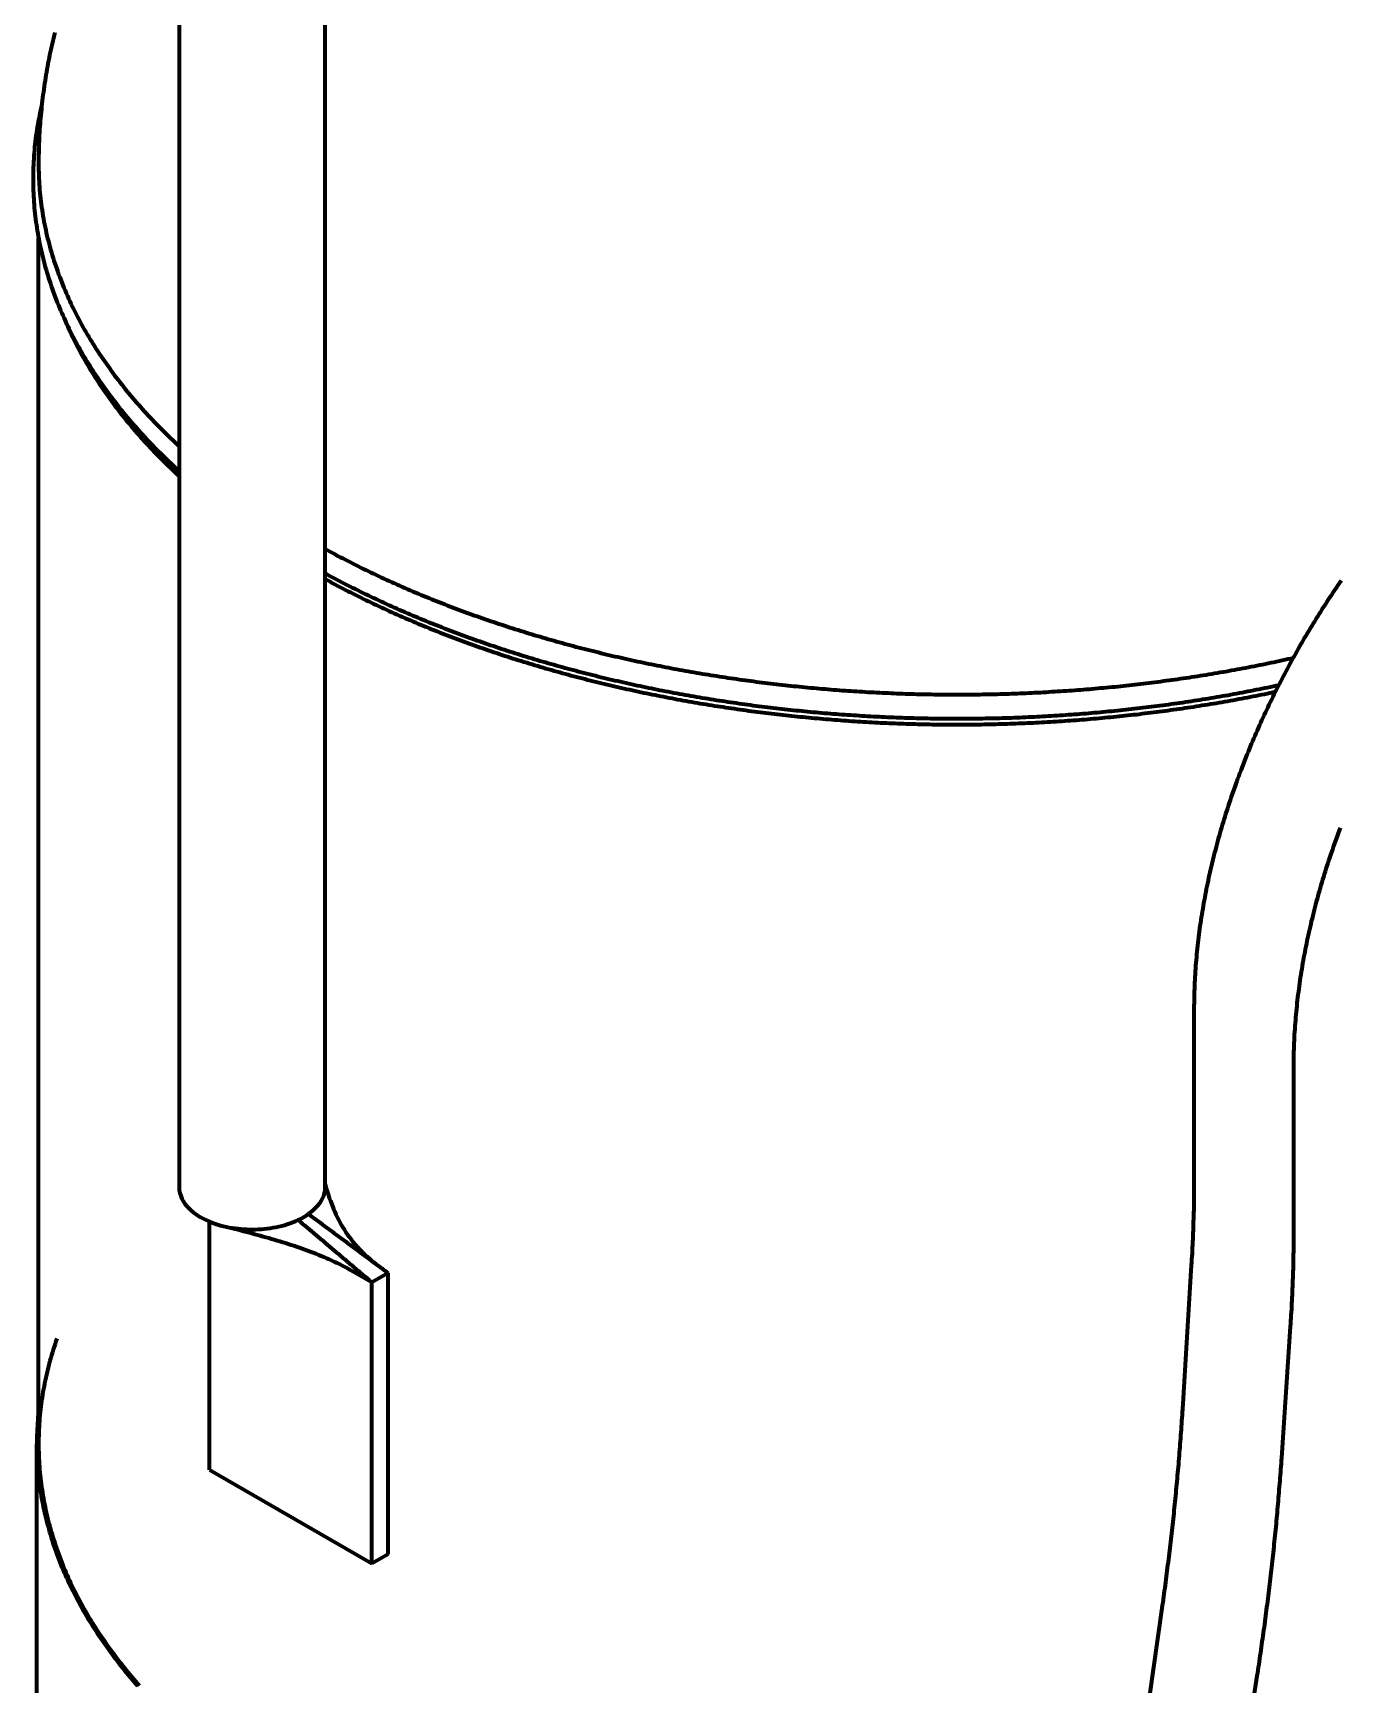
# Model space of a CAD drawing. Header units: millimetres. Extents: x 0 to 2382, y 0 to 420.
# Drawn here: x 310.85 to 333.61, y 98.94 to 127.71 of the extents above; entities that cross this region are included whole.
import ezdxf

# ---------------------------------------------------------------- set-up
doc = ezdxf.new("R2010")
doc.units = ezdxf.units.MM
doc.layers.add('01-VISIBLE', color=7, linetype='CONTINUOUS', lineweight=70)

msp = doc.modelspace()

# ---------------------------------------------------------------- linework, layer by layer
at = {"layer": '01-VISIBLE'}
for p, q in [((313.391, 133.296), (313.391, 107.607)), ((315.931, 133.296), (315.931, 107.607)), ((310.944, 103.137), (310.944, 124.136)), ((331.072, 107.719), (331.072, 110.718)), ((332.805, 106.79), (332.805, 109.718)), ((313.919, 102.688), (313.919, 107.012)), ((330.87, 103.742), (331.026, 106.252)), ((316.413, 106.147), (316.747, 105.954)), ((316.747, 105.954), (317.03, 106.117)), ((316.747, 101.055), (316.747, 105.954)), ((317.03, 101.218), (317.03, 106.117)), ((332.595, 102.897), (332.749, 105.182)), ((310.914, 86.251), (310.914, 103.137)), ((313.919, 102.688), (316.747, 101.055)), ((317.03, 101.218), (316.747, 101.055)), ((329.521, 93.312), (330.514, 100.279)), ((331.132, 92.401), (332.169, 99.1))]:
    msp.add_line(p, q, dxfattribs=at)
for points in [[(311.227, 127.72), (311.215, 127.671), (311.203, 127.622), (311.191, 127.573), (311.18, 127.524), (311.169, 127.475), (311.158, 127.425), (311.148, 127.376), (311.137, 127.327), (311.127, 127.278), (311.118, 127.228), (311.108, 127.179), (311.099, 127.129), (311.09, 127.08), (311.081, 127.03), (311.073, 126.981), (311.065, 126.931), (311.057, 126.881), (311.049, 126.831), (311.042, 126.782), (311.035, 126.732), (311.028, 126.682), (311.021, 126.632), (311.015, 126.582), (311.009, 126.532), (311.003, 126.482), (310.998, 126.432), (310.993, 126.382), (310.988, 126.332), (310.983, 126.282), (310.978, 126.232), (310.974, 126.181), (310.97, 126.131), (310.967, 126.081), (310.963, 126.031), (310.96, 125.98), (310.957, 125.93), (310.955, 125.88), (310.953, 125.83), (310.951, 125.779), (310.949, 125.729), (310.947, 125.679), (310.946, 125.628), (310.945, 125.578), (310.944, 125.528), (310.944, 125.477), (310.944, 125.427)], [(311.002, 126.467), (310.99, 126.417), (310.979, 126.368), (310.968, 126.319), (310.958, 126.269), (310.949, 126.22), (310.939, 126.17), (310.93, 126.12), (310.922, 126.071), (310.914, 126.021), (310.907, 125.971), (310.899, 125.921), (310.893, 125.871), (310.887, 125.821), (310.881, 125.771), (310.876, 125.72), (310.871, 125.67), (310.867, 125.62), (310.863, 125.569), (310.859, 125.519), (310.856, 125.469), (310.854, 125.418), (310.852, 125.368), (310.85, 125.317), (310.849, 125.267), (310.848, 125.216), (310.848, 125.166)], [(310.848, 125.166), (310.848, 125.116), (310.849, 125.066), (310.85, 125.016), (310.851, 124.966), (310.854, 124.916), (310.856, 124.866), (310.859, 124.816), (310.862, 124.766), (310.866, 124.716), (310.87, 124.666), (310.875, 124.616), (310.88, 124.566), (310.886, 124.517), (310.892, 124.467), (310.899, 124.417), (310.906, 124.368), (310.913, 124.318), (310.921, 124.269), (310.929, 124.219), (310.938, 124.17), (310.947, 124.121), (310.956, 124.072), (310.966, 124.023), (310.977, 123.974), (310.988, 123.925), (310.999, 123.876), (311.011, 123.828), (311.023, 123.779), (311.035, 123.731), (311.048, 123.682), (311.061, 123.634), (311.075, 123.586), (311.089, 123.538), (311.104, 123.49), (311.119, 123.442), (311.134, 123.395), (311.15, 123.347), (311.166, 123.3), (311.182, 123.252), (311.199, 123.205), (311.216, 123.158), (311.234, 123.111), (311.252, 123.065), (311.27, 123.018), (311.289, 122.972), (311.308, 122.925), (311.328, 122.879), (311.347, 122.833), (311.368, 122.788), (311.388, 122.742), (311.409, 122.696), (311.43, 122.651), (311.452, 122.606), (311.474, 122.561), (311.496, 122.516), (311.518, 122.471), (311.541, 122.427), (311.564, 122.382), (311.588, 122.338), (311.612, 122.294), (311.636, 122.25), (311.66, 122.207), (311.685, 122.163), (311.71, 122.12), (311.735, 122.077), (311.761, 122.034), (311.787, 121.991), (311.813, 121.948), (311.84, 121.906), (311.867, 121.864), (311.894, 121.822), (311.921, 121.78), (311.949, 121.738), (311.976, 121.696), (312.005, 121.655), (312.033, 121.614), (312.062, 121.573), (312.091, 121.532), (312.12, 121.491), (312.149, 121.451), (312.179, 121.411), (312.209, 121.371), (312.239, 121.331), (312.27, 121.291), (312.3, 121.251), (312.331, 121.212), (312.362, 121.173), (312.394, 121.134), (312.425, 121.095), (312.457, 121.056), (312.489, 121.018), (312.521, 120.98), (312.554, 120.942), (312.587, 120.904), (312.62, 120.866), (312.653, 120.828), (312.686, 120.791), (312.719, 120.754), (312.753, 120.717), (312.787, 120.68), (312.821, 120.643), (312.855, 120.607), (312.89, 120.571), (312.925, 120.535), (312.959, 120.499), (312.995, 120.463), (313.03, 120.427), (313.065, 120.392), (313.101, 120.357), (313.136, 120.322), (313.172, 120.287), (313.209, 120.252), (313.245, 120.218), (313.281, 120.184), (313.318, 120.149), (313.355, 120.115), (313.391, 120.082)], [(310.944, 125.427), (310.944, 125.377), (310.945, 125.326), (310.946, 125.276), (310.948, 125.226), (310.95, 125.175), (310.952, 125.125), (310.956, 125.075), (310.959, 125.025), (310.963, 124.974), (310.968, 124.924), (310.973, 124.874), (310.978, 124.824), (310.984, 124.774), (310.99, 124.724), (310.997, 124.674), (311.004, 124.624), (311.012, 124.575), (311.02, 124.525), (311.029, 124.475), (311.038, 124.426), (311.048, 124.376), (311.058, 124.327), (311.068, 124.278), (311.079, 124.229), (311.09, 124.179), (311.102, 124.13), (311.115, 124.082), (311.127, 124.033), (311.14, 123.984), (311.154, 123.936), (311.168, 123.887), (311.182, 123.839), (311.197, 123.791), (311.212, 123.743), (311.228, 123.695), (311.244, 123.647), (311.26, 123.6), (311.277, 123.552), (311.294, 123.505), (311.312, 123.458), (311.33, 123.411), (311.348, 123.364), (311.367, 123.317), (311.386, 123.271), (311.406, 123.224), (311.425, 123.178), (311.446, 123.132), (311.466, 123.086), (311.487, 123.04), (311.509, 122.994), (311.53, 122.949), (311.552, 122.904), (311.575, 122.859), (311.598, 122.814), (311.621, 122.769), (311.644, 122.724), (311.668, 122.68), (311.692, 122.636), (311.716, 122.592), (311.741, 122.548), (311.766, 122.504), (311.791, 122.461), (311.817, 122.417), (311.843, 122.374), (311.869, 122.331), (311.896, 122.288), (311.923, 122.246), (311.95, 122.203), (311.977, 122.161)], [(311.393, 122.73), (311.413, 122.684), (311.433, 122.638), (311.453, 122.592), (311.474, 122.546), (311.495, 122.501), (311.517, 122.455), (311.538, 122.41), (311.56, 122.365), (311.583, 122.32), (311.606, 122.275), (311.629, 122.231), (311.652, 122.186), (311.676, 122.142), (311.7, 122.098), (311.725, 122.054), (311.749, 122.011), (311.774, 121.967), (311.8, 121.924), (311.825, 121.881), (311.851, 121.838), (311.878, 121.795), (311.904, 121.752), (311.931, 121.71), (311.958, 121.668), (311.986, 121.626), (312.013, 121.584), (312.041, 121.542), (312.07, 121.501), (312.098, 121.459), (312.127, 121.418), (312.156, 121.377), (312.186, 121.337), (312.215, 121.296), (312.245, 121.256), (312.275, 121.215), (312.306, 121.175), (312.336, 121.136), (312.367, 121.096), (312.398, 121.057), (312.429, 121.017), (312.461, 120.978), (312.493, 120.939), (312.525, 120.901), (312.557, 120.862), (312.589, 120.824), (312.622, 120.786), (312.655, 120.748), (312.688, 120.71), (312.722, 120.673), (312.755, 120.635), (312.789, 120.598), (312.823, 120.561), (312.857, 120.524), (312.891, 120.488), (312.926, 120.451), (312.96, 120.415), (312.995, 120.379), (313.031, 120.343), (313.066, 120.307), (313.101, 120.272), (313.137, 120.237), (313.173, 120.201), (313.209, 120.166), (313.245, 120.132), (313.281, 120.097), (313.318, 120.063), (313.355, 120.028), (313.391, 119.994)], [(311.977, 122.161), (312.005, 122.119), (312.033, 122.077), (312.062, 122.035), (312.09, 121.993), (312.119, 121.952), (312.148, 121.911), (312.178, 121.87), (312.208, 121.829), (312.238, 121.788), (312.268, 121.747), (312.299, 121.707), (312.329, 121.667), (312.36, 121.627), (312.392, 121.587), (312.423, 121.548), (312.455, 121.508), (312.487, 121.469), (312.519, 121.43), (312.551, 121.391), (312.584, 121.353), (312.617, 121.314), (312.65, 121.276), (312.683, 121.238), (312.717, 121.2), (312.751, 121.163), (312.785, 121.125), (312.819, 121.088), (312.853, 121.051), (312.888, 121.014), (312.923, 120.977), (312.957, 120.941), (312.993, 120.904), (313.028, 120.868), (313.064, 120.832), (313.099, 120.796), (313.135, 120.761), (313.171, 120.725), (313.208, 120.69), (313.244, 120.655), (313.281, 120.62), (313.317, 120.586), (313.354, 120.551), (313.391, 120.517)], [(315.931, 118.726), (315.975, 118.702), (316.019, 118.678), (316.063, 118.654), (316.108, 118.631), (316.152, 118.607), (316.196, 118.584), (316.241, 118.561), (316.285, 118.538), (316.33, 118.515), (316.374, 118.492), (316.419, 118.47), (316.463, 118.447), (316.508, 118.425), (316.553, 118.403), (316.598, 118.38), (316.643, 118.359), (316.688, 118.337), (316.733, 118.315), (316.778, 118.294), (316.824, 118.272), (316.869, 118.251), (316.914, 118.23), (316.96, 118.209), (317.005, 118.188), (317.051, 118.167), (317.096, 118.146), (317.142, 118.126), (317.188, 118.105), (317.233, 118.085), (317.279, 118.065), (317.325, 118.045), (317.371, 118.025), (317.417, 118.005), (317.463, 117.986), (317.509, 117.966), (317.555, 117.947), (317.602, 117.928), (317.648, 117.909), (317.694, 117.89), (317.74, 117.871), (317.787, 117.852), (317.833, 117.833), (317.88, 117.815), (317.926, 117.796), (317.973, 117.778), (318.02, 117.76), (318.066, 117.742), (318.113, 117.724), (318.16, 117.706), (318.207, 117.688), (318.253, 117.671), (318.3, 117.653), (318.347, 117.636), (318.394, 117.619), (318.441, 117.602), (318.488, 117.585), (318.535, 117.568), (318.583, 117.551), (318.63, 117.535), (318.677, 117.518), (318.724, 117.502), (318.772, 117.485), (318.819, 117.469), (318.866, 117.453), (318.914, 117.437), (318.961, 117.421), (319.009, 117.406), (319.056, 117.39), (319.104, 117.374), (319.152, 117.359), (319.199, 117.344), (319.247, 117.329), (319.295, 117.313), (319.342, 117.299), (319.39, 117.284), (319.438, 117.269), (319.486, 117.254), (319.534, 117.24), (319.582, 117.225), (319.63, 117.211), (319.678, 117.197), (319.726, 117.183), (319.774, 117.169), (319.822, 117.155), (319.87, 117.141), (319.918, 117.128), (319.966, 117.114), (320.015, 117.101), (320.063, 117.087), (320.111, 117.074), (320.159, 117.061), (320.208, 117.048), (320.256, 117.035), (320.304, 117.022), (320.353, 117.01), (320.401, 116.997), (320.45, 116.985), (320.498, 116.972), (320.547, 116.96), (320.595, 116.948), (320.644, 116.936), (320.693, 116.924), (320.741, 116.912), (320.79, 116.9), (320.838, 116.888), (320.887, 116.877), (320.936, 116.865), (320.985, 116.854), (321.033, 116.843), (321.082, 116.832), (321.131, 116.821), (321.18, 116.81), (321.229, 116.799), (321.278, 116.788), (321.326, 116.777), (321.375, 116.767), (321.424, 116.756), (321.473, 116.746), (321.522, 116.736), (321.571, 116.726), (321.62, 116.716), (321.669, 116.706), (321.718, 116.696), (321.768, 116.686), (321.817, 116.677), (321.866, 116.667), (321.915, 116.658), (321.964, 116.648), (322.013, 116.639), (322.063, 116.63), (322.112, 116.621), (322.161, 116.612), (322.21, 116.603), (322.26, 116.594), (322.309, 116.586), (322.358, 116.577), (322.407, 116.569), (322.457, 116.56), (322.506, 116.552), (322.556, 116.544), (322.605, 116.536), (322.654, 116.528), (322.704, 116.52), (322.753, 116.512), (322.803, 116.504), (322.852, 116.497), (322.902, 116.489), (322.951, 116.482), (323.001, 116.474), (323.05, 116.467), (323.1, 116.46), (323.149, 116.453), (323.199, 116.446), (323.248, 116.439), (323.298, 116.432), (323.348, 116.426), (323.397, 116.419), (323.447, 116.413), (323.496, 116.406), (323.546, 116.4), (323.596, 116.394), (323.645, 116.388), (323.695, 116.382), (323.745, 116.376), (323.795, 116.37), (323.844, 116.364), (323.894, 116.359), (323.944, 116.353), (323.993, 116.348), (324.043, 116.343), (324.093, 116.337), (324.143, 116.332), (324.193, 116.327), (324.242, 116.322), (324.292, 116.317), (324.342, 116.312), (324.392, 116.308), (324.442, 116.303), (324.492, 116.299), (324.541, 116.294), (324.591, 116.29), (324.641, 116.286), (324.691, 116.281), (324.741, 116.277), (324.791, 116.273), (324.841, 116.27), (324.891, 116.266), (324.94, 116.262), (324.99, 116.259), (325.04, 116.255), (325.09, 116.252), (325.14, 116.248), (325.19, 116.245), (325.24, 116.242), (325.29, 116.239), (325.34, 116.236), (325.39, 116.233), (325.44, 116.23), (325.49, 116.228), (325.54, 116.225), (325.59, 116.223), (325.64, 116.22), (325.69, 116.218), (325.74, 116.216), (325.79, 116.213), (325.84, 116.211), (325.89, 116.209), (325.94, 116.208), (325.99, 116.206), (326.04, 116.204), (326.09, 116.203), (326.14, 116.201), (326.19, 116.2), (326.24, 116.198), (326.29, 116.197), (326.34, 116.196), (326.39, 116.195), (326.44, 116.194), (326.49, 116.193), (326.54, 116.192), (326.59, 116.192), (326.64, 116.191), (326.69, 116.191), (326.74, 116.19), (326.79, 116.19), (326.841, 116.19), (326.891, 116.189), (326.941, 116.189), (326.991, 116.189), (327.041, 116.19), (327.091, 116.19), (327.141, 116.19), (327.191, 116.191), (327.241, 116.191), (327.291, 116.192), (327.341, 116.192), (327.391, 116.193), (327.441, 116.194), (327.491, 116.195), (327.541, 116.196), (327.591, 116.197), (327.641, 116.198), (327.691, 116.2), (327.741, 116.201), (327.791, 116.202), (327.841, 116.204), (327.891, 116.206), (327.941, 116.207), (327.991, 116.209), (328.041, 116.211), (328.091, 116.213), (328.141, 116.215), (328.191, 116.218), (328.241, 116.22), (328.291, 116.222), (328.341, 116.225), (328.391, 116.227), (328.441, 116.23), (328.491, 116.233), (328.541, 116.236), (328.591, 116.239), (328.641, 116.242), (328.691, 116.245), (328.741, 116.248), (328.791, 116.251), (328.841, 116.255), (328.891, 116.258), (328.941, 116.262), (328.991, 116.265), (329.041, 116.269), (329.091, 116.273), (329.14, 116.277), (329.19, 116.281), (329.24, 116.285), (329.29, 116.289), (329.34, 116.294), (329.39, 116.298), (329.44, 116.303), (329.489, 116.307), (329.539, 116.312), (329.589, 116.317), (329.639, 116.321), (329.689, 116.326), (329.739, 116.331), (329.788, 116.337), (329.838, 116.342), (329.888, 116.347), (329.938, 116.353), (329.987, 116.358), (330.037, 116.364), (330.087, 116.369), (330.137, 116.375), (330.186, 116.381), (330.236, 116.387), (330.286, 116.393), (330.335, 116.399), (330.385, 116.406), (330.435, 116.412), (330.484, 116.418), (330.534, 116.425), (330.583, 116.432), (330.633, 116.438), (330.683, 116.445), (330.732, 116.452), (330.782, 116.459), (330.831, 116.466), (330.881, 116.473), (330.93, 116.481), (330.98, 116.488), (331.029, 116.496), (331.079, 116.503), (331.128, 116.511), (331.178, 116.519), (331.227, 116.527), (331.276, 116.535), (331.326, 116.543), (331.375, 116.551), (331.425, 116.559), (331.474, 116.567), (331.523, 116.576), (331.573, 116.584), (331.622, 116.593), (331.671, 116.602), (331.72, 116.611), (331.77, 116.62), (331.819, 116.629), (331.868, 116.638), (331.917, 116.647), (331.966, 116.656), (332.016, 116.666), (332.065, 116.675), (332.114, 116.685), (332.163, 116.695), (332.212, 116.705), (332.261, 116.714), (332.31, 116.724), (332.359, 116.735), (332.408, 116.745), (332.457, 116.755), (332.506, 116.766), (332.555, 116.776), (332.604, 116.787), (332.653, 116.797), (332.702, 116.808), (332.75, 116.819), (332.799, 116.83)], [(332.543, 116.349), (332.494, 116.339), (332.446, 116.328), (332.397, 116.318), (332.348, 116.308), (332.299, 116.298), (332.25, 116.288), (332.201, 116.278), (332.152, 116.268), (332.103, 116.258), (332.053, 116.249), (332.004, 116.239), (331.955, 116.23), (331.906, 116.22), (331.857, 116.211), (331.808, 116.202), (331.759, 116.193), (331.709, 116.184), (331.66, 116.175), (331.611, 116.167), (331.562, 116.158), (331.512, 116.149), (331.463, 116.141), (331.414, 116.133), (331.364, 116.124), (331.315, 116.116), (331.266, 116.108), (331.216, 116.1), (331.167, 116.092), (331.118, 116.085), (331.068, 116.077), (331.019, 116.069), (330.969, 116.062), (330.92, 116.054), (330.87, 116.047), (330.821, 116.04), (330.771, 116.033), (330.722, 116.026), (330.672, 116.019), (330.623, 116.012), (330.573, 116.005), (330.524, 115.999), (330.474, 115.992), (330.424, 115.986), (330.375, 115.98), (330.325, 115.973), (330.276, 115.967), (330.226, 115.961), (330.176, 115.955), (330.127, 115.949), (330.077, 115.944), (330.027, 115.938), (329.978, 115.932), (329.928, 115.927), (329.878, 115.921), (329.828, 115.916), (329.779, 115.911), (329.729, 115.906), (329.679, 115.901), (329.629, 115.896), (329.58, 115.891), (329.53, 115.886), (329.48, 115.881), (329.43, 115.877), (329.38, 115.872), (329.331, 115.868), (329.281, 115.864), (329.231, 115.859), (329.181, 115.855), (329.131, 115.851), (329.081, 115.847), (329.031, 115.844), (328.982, 115.84), (328.932, 115.836), (328.882, 115.833), (328.832, 115.829), (328.782, 115.826), (328.732, 115.822), (328.682, 115.819), (328.632, 115.816), (328.582, 115.813), (328.532, 115.81), (328.483, 115.807), (328.433, 115.805), (328.383, 115.802), (328.333, 115.799), (328.283, 115.797), (328.233, 115.795), (328.183, 115.792), (328.133, 115.79), (328.083, 115.788), (328.033, 115.786), (327.983, 115.784), (327.933, 115.782), (327.883, 115.78), (327.833, 115.779), (327.783, 115.777), (327.733, 115.776), (327.683, 115.774), (327.633, 115.773), (327.583, 115.772), (327.533, 115.771), (327.483, 115.77), (327.433, 115.769), (327.383, 115.768), (327.333, 115.767), (327.283, 115.767), (327.233, 115.766), (327.183, 115.766), (327.133, 115.765), (327.083, 115.765), (327.033, 115.765), (326.983, 115.765), (326.933, 115.764), (326.883, 115.765), (326.833, 115.765), (326.783, 115.765), (326.733, 115.765), (326.683, 115.766), (326.633, 115.766), (326.583, 115.767), (326.533, 115.768), (326.483, 115.768), (326.433, 115.769), (326.383, 115.77), (326.333, 115.771), (326.283, 115.772), (326.233, 115.774), (326.183, 115.775), (326.133, 115.776), (326.083, 115.778), (326.033, 115.78), (325.983, 115.781), (325.933, 115.783), (325.883, 115.785), (325.833, 115.787), (325.783, 115.789), (325.733, 115.791), (325.683, 115.793), (325.633, 115.796), (325.583, 115.798), (325.533, 115.801), (325.483, 115.803), (325.433, 115.806), (325.383, 115.809), (325.333, 115.811), (325.284, 115.814), (325.234, 115.817), (325.184, 115.821), (325.134, 115.824), (325.084, 115.827), (325.034, 115.831), (324.984, 115.834), (324.934, 115.838), (324.884, 115.841), (324.834, 115.845), (324.785, 115.849), (324.735, 115.853), (324.685, 115.857), (324.635, 115.861), (324.585, 115.866), (324.535, 115.87), (324.486, 115.874), (324.436, 115.879), (324.386, 115.883), (324.336, 115.888), (324.286, 115.893), (324.237, 115.898), (324.187, 115.903), (324.137, 115.908), (324.087, 115.913), (324.038, 115.918), (323.988, 115.924), (323.938, 115.929), (323.889, 115.935), (323.839, 115.94), (323.789, 115.946), (323.739, 115.952), (323.69, 115.958), (323.64, 115.964), (323.591, 115.97), (323.541, 115.976), (323.491, 115.982), (323.442, 115.989), (323.392, 115.995), (323.343, 116.002), (323.293, 116.008), (323.243, 116.015), (323.194, 116.022), (323.144, 116.029), (323.095, 116.036), (323.045, 116.043), (322.996, 116.05), (322.946, 116.058), (322.897, 116.065), (322.847, 116.073), (322.798, 116.08), (322.749, 116.088), (322.699, 116.096), (322.65, 116.104), (322.6, 116.112), (322.551, 116.12), (322.502, 116.128), (322.452, 116.136), (322.403, 116.145), (322.354, 116.153), (322.305, 116.162), (322.255, 116.17), (322.206, 116.179), (322.157, 116.188), (322.108, 116.197), (322.058, 116.206), (322.009, 116.215), (321.96, 116.224), (321.911, 116.234), (321.862, 116.243), (321.813, 116.253), (321.764, 116.262), (321.715, 116.272), (321.666, 116.282), (321.617, 116.292), (321.568, 116.302), (321.519, 116.312), (321.47, 116.322), (321.421, 116.333), (321.372, 116.343), (321.323, 116.354), (321.274, 116.364), (321.225, 116.375), (321.176, 116.386), (321.128, 116.397), (321.079, 116.408), (321.03, 116.419), (320.981, 116.43), (320.933, 116.442), (320.884, 116.453), (320.835, 116.465), (320.787, 116.476), (320.738, 116.488), (320.69, 116.5), (320.641, 116.512), (320.592, 116.524), (320.544, 116.536), (320.495, 116.548), (320.447, 116.561), (320.399, 116.573), (320.35, 116.586), (320.302, 116.599), (320.253, 116.611), (320.205, 116.624), (320.157, 116.637), (320.109, 116.65), (320.06, 116.664), (320.012, 116.677), (319.964, 116.69), (319.916, 116.704), (319.868, 116.718), (319.82, 116.731), (319.772, 116.745), (319.724, 116.759), (319.676, 116.773), (319.628, 116.787), (319.58, 116.802), (319.532, 116.816), (319.484, 116.831), (319.436, 116.845), (319.388, 116.86), (319.34, 116.875), (319.293, 116.89), (319.245, 116.905), (319.197, 116.92), (319.15, 116.935), (319.102, 116.951), (319.055, 116.966), (319.007, 116.982), (318.96, 116.997), (318.912, 117.013), (318.865, 117.029), (318.817, 117.045), (318.77, 117.061), (318.723, 117.078), (318.676, 117.094), (318.628, 117.111), (318.581, 117.127), (318.534, 117.144), (318.487, 117.161), (318.44, 117.178), (318.393, 117.195), (318.346, 117.212), (318.299, 117.229), (318.252, 117.247), (318.205, 117.264), (318.159, 117.282), (318.112, 117.3), (318.065, 117.318), (318.018, 117.336), (317.972, 117.354), (317.925, 117.372), (317.879, 117.391), (317.832, 117.409), (317.786, 117.428), (317.74, 117.446), (317.693, 117.465), (317.647, 117.484), (317.601, 117.503), (317.555, 117.523), (317.508, 117.542), (317.462, 117.561), (317.416, 117.581), (317.37, 117.601), (317.325, 117.621), (317.279, 117.641), (317.233, 117.661), (317.187, 117.681), (317.141, 117.701), (317.096, 117.722), (317.05, 117.742), (317.005, 117.763), (316.959, 117.784), (316.914, 117.805), (316.869, 117.826), (316.823, 117.847), (316.778, 117.869), (316.733, 117.89), (316.688, 117.912), (316.643, 117.933), (316.598, 117.955), (316.553, 117.977), (316.508, 118), (316.463, 118.022), (316.419, 118.044), (316.374, 118.067), (316.329, 118.09), (316.285, 118.112), (316.24, 118.135), (316.196, 118.158), (316.152, 118.182), (316.108, 118.205), (316.063, 118.228), (316.019, 118.252), (315.975, 118.276), (315.931, 118.3)], [(315.931, 118.203), (315.975, 118.179), (316.02, 118.155), (316.064, 118.131), (316.108, 118.108), (316.152, 118.084), (316.197, 118.061), (316.241, 118.038), (316.286, 118.015), (316.33, 117.992), (316.375, 117.969), (316.42, 117.946), (316.464, 117.924), (316.509, 117.902), (316.554, 117.879), (316.599, 117.857), (316.644, 117.835), (316.69, 117.813), (316.735, 117.792), (316.78, 117.77), (316.825, 117.749), (316.871, 117.727), (316.916, 117.706), (316.962, 117.685), (317.007, 117.664), (317.053, 117.643), (317.099, 117.623), (317.144, 117.602), (317.19, 117.582), (317.236, 117.562), (317.282, 117.541), (317.328, 117.521), (317.374, 117.501), (317.42, 117.482), (317.466, 117.462), (317.512, 117.443), (317.558, 117.423), (317.605, 117.404), (317.651, 117.385), (317.697, 117.366), (317.744, 117.347), (317.79, 117.328), (317.837, 117.309), (317.883, 117.291), (317.93, 117.272), (317.977, 117.254), (318.024, 117.236), (318.07, 117.218), (318.117, 117.2), (318.164, 117.182), (318.211, 117.164), (318.258, 117.147), (318.305, 117.129), (318.352, 117.112), (318.399, 117.095), (318.446, 117.077), (318.493, 117.06), (318.54, 117.044), (318.588, 117.027), (318.635, 117.01), (318.682, 116.994), (318.73, 116.977), (318.777, 116.961), (318.825, 116.945), (318.872, 116.929), (318.92, 116.913), (318.967, 116.897), (319.015, 116.881), (319.062, 116.865), (319.11, 116.85), (319.158, 116.834), (319.206, 116.819), (319.253, 116.804), (319.301, 116.789), (319.349, 116.774), (319.397, 116.759), (319.445, 116.744), (319.493, 116.73), (319.541, 116.715), (319.589, 116.701), (319.637, 116.686), (319.685, 116.672), (319.733, 116.658), (319.781, 116.644), (319.829, 116.63), (319.878, 116.617), (319.926, 116.603), (319.974, 116.589), (320.023, 116.576), (320.071, 116.563), (320.119, 116.549), (320.168, 116.536), (320.216, 116.523), (320.264, 116.51), (320.313, 116.498), (320.361, 116.485), (320.41, 116.472), (320.459, 116.46), (320.507, 116.447), (320.556, 116.435), (320.604, 116.423), (320.653, 116.411), (320.702, 116.399), (320.75, 116.387), (320.799, 116.375), (320.848, 116.364), (320.897, 116.352), (320.946, 116.341), (320.994, 116.329), (321.043, 116.318), (321.092, 116.307), (321.141, 116.296), (321.19, 116.285), (321.239, 116.274), (321.288, 116.263), (321.337, 116.253), (321.386, 116.242), (321.435, 116.232), (321.484, 116.221), (321.533, 116.211), (321.582, 116.201), (321.631, 116.191), (321.681, 116.181), (321.73, 116.171), (321.779, 116.161), (321.828, 116.152), (321.877, 116.142), (321.927, 116.133), (321.976, 116.123), (322.025, 116.114), (322.074, 116.105), (322.124, 116.096), (322.173, 116.087), (322.222, 116.078), (322.272, 116.069), (322.321, 116.061), (322.371, 116.052), (322.42, 116.044), (322.469, 116.035), (322.519, 116.027), (322.568, 116.019), (322.618, 116.011), (322.667, 116.003), (322.717, 115.995), (322.766, 115.987), (322.816, 115.98), (322.866, 115.972), (322.915, 115.965), (322.965, 115.957), (323.014, 115.95), (323.064, 115.943), (323.114, 115.935), (323.163, 115.928), (323.213, 115.922), (323.263, 115.915), (323.312, 115.908), (323.362, 115.901), (323.412, 115.895), (323.461, 115.888), (323.511, 115.882), (323.561, 115.876), (323.611, 115.87), (323.66, 115.863), (323.71, 115.858), (323.76, 115.852), (323.81, 115.846), (323.86, 115.84), (323.909, 115.835), (323.959, 115.829), (324.009, 115.824), (324.059, 115.818), (324.109, 115.813), (324.159, 115.808), (324.209, 115.803), (324.259, 115.798), (324.308, 115.793), (324.358, 115.788), (324.408, 115.784), (324.458, 115.779), (324.508, 115.775), (324.558, 115.77), (324.608, 115.766), (324.658, 115.762), (324.708, 115.758), (324.758, 115.753), (324.808, 115.75), (324.858, 115.746), (324.908, 115.742), (324.958, 115.738), (325.008, 115.735), (325.058, 115.731), (325.108, 115.728), (325.158, 115.725), (325.208, 115.721), (325.258, 115.718), (325.308, 115.715), (325.358, 115.712), (325.408, 115.71), (325.458, 115.707), (325.508, 115.704), (325.559, 115.702), (325.609, 115.699), (325.659, 115.697), (325.709, 115.694), (325.759, 115.692), (325.809, 115.69), (325.859, 115.688), (325.909, 115.686), (325.959, 115.684), (326.009, 115.683), (326.059, 115.681), (326.11, 115.679), (326.16, 115.678), (326.21, 115.677), (326.26, 115.675), (326.31, 115.674), (326.36, 115.673), (326.41, 115.672), (326.46, 115.671), (326.511, 115.67), (326.561, 115.67), (326.611, 115.669), (326.661, 115.668), (326.711, 115.668), (326.761, 115.667), (326.811, 115.667), (326.862, 115.667), (326.912, 115.667), (326.962, 115.667), (327.012, 115.667), (327.062, 115.667), (327.112, 115.667), (327.162, 115.668), (327.213, 115.668), (327.263, 115.669), (327.313, 115.669), (327.363, 115.67), (327.413, 115.671), (327.463, 115.672), (327.513, 115.673), (327.564, 115.674), (327.614, 115.675), (327.664, 115.676), (327.714, 115.678), (327.764, 115.679), (327.814, 115.681), (327.864, 115.682), (327.914, 115.684), (327.964, 115.686), (328.015, 115.688), (328.065, 115.69), (328.115, 115.692), (328.165, 115.694), (328.215, 115.696), (328.265, 115.698), (328.315, 115.701), (328.365, 115.703), (328.415, 115.706), (328.465, 115.709), (328.515, 115.712), (328.565, 115.714), (328.616, 115.717), (328.666, 115.721), (328.716, 115.724), (328.766, 115.727), (328.816, 115.73), (328.866, 115.734), (328.916, 115.737), (328.966, 115.741), (329.016, 115.745), (329.066, 115.748), (329.116, 115.752), (329.166, 115.756), (329.216, 115.76), (329.266, 115.765), (329.316, 115.769), (329.366, 115.773), (329.416, 115.778), (329.465, 115.782), (329.515, 115.787), (329.565, 115.792), (329.615, 115.797), (329.665, 115.801), (329.715, 115.806), (329.765, 115.812), (329.815, 115.817), (329.865, 115.822), (329.914, 115.827), (329.964, 115.833), (330.014, 115.839), (330.064, 115.844), (330.114, 115.85), (330.164, 115.856), (330.213, 115.862), (330.263, 115.868), (330.313, 115.874), (330.363, 115.88), (330.412, 115.887), (330.462, 115.893), (330.512, 115.899), (330.562, 115.906), (330.611, 115.913), (330.661, 115.92), (330.711, 115.926), (330.76, 115.933), (330.81, 115.941), (330.859, 115.948), (330.909, 115.955), (330.959, 115.962), (331.008, 115.97), (331.058, 115.977), (331.107, 115.985), (331.157, 115.993), (331.206, 116.001), (331.256, 116.009), (331.305, 116.017), (331.355, 116.025), (331.404, 116.033), (331.454, 116.041), (331.503, 116.05), (331.553, 116.058), (331.602, 116.067), (331.651, 116.076), (331.701, 116.085), (331.75, 116.093), (331.799, 116.103), (331.849, 116.112), (331.898, 116.121), (331.947, 116.13), (331.997, 116.14), (332.046, 116.149), (332.095, 116.159), (332.144, 116.168), (332.193, 116.178), (332.243, 116.188), (332.292, 116.198), (332.341, 116.208), (332.39, 116.218), (332.439, 116.229), (332.488, 116.239)], [(331.072, 110.718), (331.072, 110.768), (331.073, 110.818), (331.073, 110.868), (331.074, 110.918), (331.075, 110.968), (331.077, 111.018), (331.079, 111.068), (331.081, 111.118), (331.083, 111.168), (331.085, 111.218), (331.088, 111.268), (331.091, 111.317), (331.094, 111.367), (331.098, 111.417), (331.101, 111.467), (331.105, 111.517), (331.109, 111.567), (331.114, 111.617), (331.118, 111.666), (331.123, 111.716), (331.128, 111.766), (331.134, 111.816), (331.139, 111.865), (331.145, 111.915), (331.151, 111.965), (331.157, 112.014), (331.164, 112.064), (331.171, 112.113), (331.177, 112.163), (331.185, 112.212), (331.192, 112.262), (331.2, 112.311), (331.207, 112.361), (331.215, 112.41), (331.224, 112.459), (331.232, 112.509), (331.241, 112.558), (331.25, 112.607), (331.259, 112.656), (331.268, 112.705), (331.278, 112.754), (331.287, 112.803), (331.297, 112.852), (331.307, 112.901), (331.318, 112.95), (331.328, 112.999), (331.339, 113.048), (331.35, 113.097), (331.361, 113.146), (331.372, 113.194), (331.384, 113.243), (331.396, 113.292), (331.408, 113.34), (331.42, 113.389), (331.432, 113.437), (331.445, 113.485), (331.457, 113.534), (331.47, 113.582), (331.483, 113.63), (331.496, 113.679), (331.51, 113.727), (331.523, 113.775), (331.537, 113.823), (331.551, 113.871), (331.565, 113.919), (331.58, 113.967), (331.594, 114.015), (331.609, 114.062), (331.624, 114.11), (331.639, 114.158), (331.654, 114.205), (331.67, 114.253), (331.685, 114.301), (331.701, 114.348), (331.717, 114.395), (331.733, 114.443), (331.749, 114.49), (331.766, 114.537), (331.782, 114.584), (331.799, 114.631), (331.816, 114.679), (331.833, 114.725), (331.851, 114.772), (331.868, 114.819), (331.886, 114.866), (331.904, 114.913), (331.921, 114.959), (331.94, 115.006), (331.958, 115.053), (331.976, 115.099), (331.995, 115.145), (332.014, 115.192), (332.033, 115.238), (332.052, 115.284), (332.071, 115.33), (332.09, 115.377), (332.11, 115.423), (332.13, 115.469), (332.149, 115.514), (332.17, 115.56), (332.19, 115.606), (332.21, 115.652), (332.23, 115.697), (332.251, 115.743), (332.272, 115.788), (332.293, 115.834), (332.314, 115.879), (332.335, 115.924), (332.357, 115.97), (332.378, 116.015), (332.4, 116.06), (332.422, 116.105), (332.444, 116.15), (332.466, 116.194), (332.488, 116.239), (332.51, 116.284), (332.533, 116.329), (332.556, 116.373), (332.579, 116.418), (332.601, 116.462), (332.625, 116.506), (332.648, 116.551), (332.671, 116.595), (332.695, 116.639), (332.719, 116.683), (332.742, 116.727), (332.766, 116.771), (332.791, 116.814), (332.815, 116.858), (332.839, 116.902), (332.864, 116.945), (332.888, 116.989), (332.913, 117.032), (332.938, 117.076), (332.963, 117.119), (332.988, 117.162), (333.014, 117.205), (333.039, 117.248), (333.065, 117.291), (333.091, 117.334), (333.117, 117.377), (333.143, 117.419), (333.169, 117.462), (333.195, 117.505), (333.221, 117.547), (333.248, 117.589), (333.275, 117.632), (333.301, 117.674), (333.328, 117.716), (333.355, 117.758), (333.383, 117.8), (333.41, 117.842), (333.437, 117.884), (333.465, 117.925), (333.493, 117.967), (333.521, 118.009), (333.549, 118.05), (333.577, 118.091), (333.605, 118.133), (333.633, 118.174)], [(332.805, 109.718), (332.805, 109.768), (332.805, 109.818), (332.806, 109.868), (332.807, 109.918), (332.808, 109.968), (332.809, 110.018), (332.811, 110.068), (332.813, 110.118), (332.815, 110.167), (332.818, 110.217), (332.82, 110.267), (332.823, 110.317), (332.826, 110.367), (332.83, 110.417), (332.834, 110.467), (332.838, 110.517), (332.842, 110.567), (332.846, 110.616), (332.851, 110.666), (332.856, 110.716), (332.861, 110.766), (332.866, 110.815), (332.872, 110.865), (332.877, 110.915), (332.883, 110.964), (332.89, 111.014), (332.896, 111.064), (332.903, 111.113), (332.91, 111.163), (332.917, 111.212), (332.924, 111.262), (332.932, 111.311), (332.94, 111.36), (332.948, 111.41), (332.956, 111.459), (332.965, 111.508), (332.973, 111.558), (332.982, 111.607), (332.991, 111.656), (333.001, 111.705), (333.01, 111.754), (333.02, 111.803), (333.03, 111.852), (333.04, 111.901), (333.05, 111.95), (333.061, 111.999), (333.071, 112.048), (333.082, 112.097), (333.094, 112.145), (333.105, 112.194), (333.116, 112.243), (333.128, 112.291), (333.14, 112.34), (333.152, 112.388), (333.164, 112.437), (333.177, 112.485), (333.19, 112.534), (333.203, 112.582), (333.216, 112.63), (333.229, 112.678), (333.242, 112.727), (333.256, 112.775), (333.27, 112.823), (333.284, 112.871), (333.298, 112.919), (333.312, 112.967), (333.327, 113.014), (333.341, 113.062), (333.356, 113.11), (333.371, 113.158), (333.387, 113.205), (333.402, 113.253), (333.418, 113.3), (333.433, 113.348), (333.449, 113.395), (333.465, 113.443), (333.482, 113.49), (333.498, 113.537), (333.515, 113.584), (333.532, 113.631), (333.549, 113.678), (333.566, 113.725), (333.583, 113.772), (333.601, 113.819), (333.618, 113.866)], [(313.391, 107.607), (313.395, 107.556), (313.404, 107.505), (313.419, 107.456), (313.439, 107.409), (313.463, 107.364), (313.492, 107.321), (313.524, 107.281), (313.559, 107.243), (313.596, 107.208), (313.636, 107.175), (313.677, 107.144), (313.72, 107.115), (313.763, 107.089)], [(315.931, 107.607), (315.928, 107.556), (315.919, 107.505), (315.904, 107.455), (315.884, 107.408), (315.859, 107.363), (315.83, 107.32), (315.798, 107.28), (315.763, 107.242), (315.725, 107.207), (315.686, 107.174), (315.644, 107.143)], [(315.931, 107.665), (315.946, 107.616), (315.96, 107.567), (315.976, 107.518), (315.992, 107.469), (316.008, 107.421), (316.026, 107.373), (316.044, 107.325), (316.062, 107.277), (316.082, 107.23), (316.102, 107.183), (316.123, 107.136), (316.146, 107.09), (316.169, 107.044), (316.193, 106.999), (316.217, 106.954), (316.243, 106.91), (316.27, 106.866), (316.298, 106.823), (316.327, 106.781), (316.357, 106.74), (316.388, 106.699), (316.419, 106.659), (316.452, 106.619), (316.486, 106.581), (316.521, 106.543), (316.556, 106.506), (316.592, 106.47), (316.629, 106.434), (316.667, 106.4), (316.706, 106.366), (316.745, 106.333), (316.785, 106.301), (316.825, 106.269), (316.866, 106.239)], [(331.026, 106.252), (331.029, 106.302), (331.032, 106.353), (331.035, 106.404), (331.038, 106.454), (331.04, 106.505), (331.043, 106.555), (331.045, 106.606), (331.048, 106.656), (331.05, 106.707), (331.052, 106.757), (331.054, 106.808), (331.056, 106.859), (331.058, 106.909), (331.06, 106.96), (331.061, 107.01), (331.063, 107.061), (331.064, 107.111), (331.065, 107.162), (331.067, 107.213), (331.068, 107.263), (331.069, 107.314), (331.069, 107.364), (331.07, 107.415), (331.071, 107.466), (331.071, 107.516), (331.072, 107.567), (331.072, 107.617), (331.072, 107.668), (331.072, 107.719)], [(313.763, 107.089), (313.811, 107.062), (313.86, 107.038), (313.909, 107.016), (313.959, 106.996), (314.01, 106.977), (314.062, 106.961), (314.114, 106.945), (314.167, 106.932)], [(314.167, 106.932), (314.216, 106.92), (314.266, 106.91), (314.317, 106.901), (314.367, 106.894), (314.418, 106.887), (314.469, 106.882), (314.519, 106.878), (314.57, 106.876), (314.621, 106.874), (314.672, 106.874), (314.723, 106.875), (314.774, 106.877), (314.825, 106.88), (314.876, 106.884), (314.927, 106.89), (314.978, 106.897), (315.028, 106.905), (315.078, 106.914), (315.128, 106.925), (315.178, 106.937), (315.227, 106.95), (315.276, 106.965), (315.324, 106.981), (315.372, 106.999), (315.419, 107.019), (315.466, 107.04)], [(315.466, 107.04), (315.497, 107.055), (315.527, 107.071), (315.557, 107.087), (315.587, 107.105), (315.616, 107.123), (315.644, 107.143)], [(315.466, 107.04), (315.505, 107.007), (315.543, 106.974), (315.582, 106.941), (315.621, 106.908), (315.66, 106.875), (315.699, 106.842), (315.738, 106.809), (315.776, 106.776), (315.815, 106.743), (315.854, 106.71), (315.893, 106.678), (315.932, 106.645), (315.971, 106.612), (316.009, 106.579), (316.048, 106.546), (316.087, 106.513), (316.126, 106.48), (316.165, 106.447), (316.204, 106.414), (316.242, 106.381), (316.281, 106.348), (316.32, 106.316), (316.359, 106.283), (316.398, 106.25), (316.437, 106.217), (316.476, 106.184), (316.514, 106.151), (316.553, 106.118), (316.592, 106.085), (316.631, 106.052), (316.67, 106.019), (316.709, 105.986), (316.747, 105.954)], [(315.644, 107.143), (315.685, 107.113), (315.726, 107.082), (315.767, 107.052), (315.807, 107.022), (315.848, 106.992), (315.889, 106.962), (315.929, 106.932), (315.97, 106.902), (316.011, 106.871), (316.052, 106.841), (316.092, 106.811), (316.133, 106.781), (316.174, 106.751), (316.214, 106.721), (316.255, 106.691), (316.296, 106.661), (316.337, 106.63), (316.377, 106.6), (316.418, 106.57), (316.459, 106.54), (316.499, 106.51), (316.54, 106.48), (316.581, 106.45), (316.622, 106.419), (316.662, 106.389), (316.703, 106.359), (316.744, 106.329), (316.784, 106.299), (316.825, 106.269), (316.866, 106.239)], [(314.167, 106.932), (314.216, 106.92), (314.265, 106.907), (314.315, 106.895), (314.364, 106.883), (314.413, 106.87), (314.462, 106.858), (314.511, 106.845), (314.561, 106.832), (314.61, 106.82), (314.659, 106.807), (314.708, 106.793), (314.757, 106.78), (314.806, 106.767), (314.855, 106.753), (314.904, 106.739), (314.953, 106.726), (315.001, 106.711), (315.05, 106.697), (315.099, 106.683), (315.148, 106.668), (315.196, 106.653), (315.245, 106.638), (315.293, 106.623), (315.341, 106.607), (315.39, 106.591), (315.438, 106.575), (315.486, 106.559), (315.534, 106.542), (315.582, 106.525), (315.629, 106.508), (315.677, 106.49), (315.724, 106.472), (315.772, 106.453), (315.819, 106.434), (315.866, 106.415), (315.913, 106.395), (315.959, 106.375), (316.006, 106.354), (316.052, 106.333), (316.098, 106.312), (316.144, 106.29), (316.189, 106.267), (316.234, 106.244), (316.279, 106.221), (316.324, 106.197), (316.369, 106.172), (316.413, 106.147)], [(332.749, 105.182), (332.752, 105.232), (332.756, 105.282), (332.759, 105.332), (332.762, 105.382), (332.765, 105.433), (332.768, 105.483), (332.77, 105.533), (332.773, 105.583), (332.776, 105.634), (332.778, 105.684), (332.78, 105.734), (332.783, 105.784), (332.785, 105.835), (332.787, 105.885), (332.789, 105.935), (332.79, 105.986), (332.792, 106.036), (332.794, 106.086), (332.795, 106.136), (332.797, 106.187), (332.798, 106.237), (332.799, 106.287), (332.8, 106.338), (332.801, 106.388), (332.802, 106.438), (332.803, 106.488), (332.803, 106.539), (332.804, 106.589), (332.804, 106.639), (332.804, 106.69), (332.805, 106.74), (332.805, 106.79)], [(316.866, 106.239), (316.893, 106.218), (316.921, 106.198), (316.948, 106.178), (316.975, 106.157), (317.003, 106.137), (317.03, 106.117)], [(311.264, 104.975), (311.247, 104.927), (311.231, 104.879), (311.215, 104.831), (311.2, 104.783), (311.185, 104.735), (311.17, 104.686), (311.156, 104.637), (311.143, 104.589), (311.129, 104.54), (311.117, 104.491), (311.104, 104.441), (311.092, 104.392), (311.081, 104.343), (311.07, 104.293), (311.059, 104.244), (311.049, 104.194), (311.039, 104.144), (311.03, 104.095), (311.021, 104.045), (311.013, 103.995), (311.005, 103.945), (310.998, 103.895), (310.991, 103.844), (310.984, 103.794), (310.978, 103.744), (310.973, 103.693), (310.968, 103.643), (310.963, 103.592), (310.959, 103.542), (310.956, 103.491), (310.953, 103.441), (310.95, 103.39), (310.948, 103.34), (310.946, 103.289), (310.945, 103.238), (310.944, 103.188), (310.944, 103.137)], [(310.944, 103.703), (310.939, 103.652), (310.934, 103.6), (310.93, 103.549), (310.926, 103.498), (310.923, 103.446), (310.92, 103.395), (310.918, 103.343), (310.916, 103.292), (310.915, 103.24), (310.914, 103.189), (310.914, 103.137)], [(330.514, 100.279), (330.521, 100.329), (330.528, 100.379), (330.535, 100.429), (330.542, 100.479), (330.549, 100.529), (330.555, 100.579), (330.562, 100.629), (330.569, 100.679), (330.576, 100.729), (330.582, 100.779), (330.589, 100.829), (330.595, 100.879), (330.602, 100.929), (330.608, 100.979), (330.614, 101.029), (330.621, 101.079), (330.627, 101.129), (330.633, 101.18), (330.639, 101.23), (330.645, 101.28), (330.651, 101.33), (330.657, 101.38), (330.663, 101.43), (330.669, 101.48), (330.675, 101.53), (330.68, 101.58), (330.686, 101.631), (330.691, 101.681), (330.697, 101.731), (330.702, 101.781), (330.708, 101.831), (330.713, 101.881), (330.719, 101.932), (330.724, 101.982), (330.729, 102.032), (330.734, 102.082), (330.739, 102.132), (330.744, 102.183), (330.749, 102.233), (330.754, 102.283), (330.759, 102.333), (330.764, 102.383), (330.768, 102.434), (330.773, 102.484), (330.778, 102.534), (330.782, 102.584), (330.787, 102.635), (330.791, 102.685), (330.796, 102.735), (330.8, 102.786), (330.804, 102.836), (330.808, 102.886), (330.812, 102.936), (330.817, 102.987), (330.821, 103.037), (330.824, 103.087), (330.828, 103.138), (330.832, 103.188), (330.836, 103.238), (330.84, 103.289), (330.843, 103.339), (330.847, 103.389), (330.85, 103.44), (330.854, 103.49), (330.857, 103.54), (330.861, 103.591), (330.864, 103.641), (330.867, 103.691), (330.87, 103.742)], [(310.914, 103.137), (310.914, 103.087), (310.915, 103.037), (310.916, 102.986), (310.918, 102.936), (310.92, 102.886), (310.922, 102.836), (310.925, 102.786), (310.929, 102.736), (310.933, 102.686), (310.937, 102.636), (310.942, 102.586), (310.948, 102.536), (310.954, 102.486), (310.96, 102.437), (310.967, 102.387), (310.974, 102.337), (310.982, 102.288), (310.99, 102.238), (310.998, 102.189), (311.007, 102.139), (311.017, 102.09), (311.027, 102.041), (311.037, 101.992), (311.048, 101.943), (311.059, 101.894), (311.071, 101.845), (311.083, 101.796), (311.096, 101.748), (311.109, 101.699), (311.122, 101.651), (311.136, 101.603), (311.15, 101.555), (311.165, 101.507), (311.18, 101.459), (311.195, 101.411), (311.211, 101.363), (311.227, 101.316), (311.244, 101.269), (311.261, 101.221), (311.278, 101.174), (311.296, 101.128), (311.315, 101.081), (311.333, 101.034), (311.352, 100.988), (311.372, 100.941), (311.391, 100.895), (311.411, 100.849), (311.432, 100.804), (311.453, 100.758), (311.474, 100.712), (311.495, 100.667), (311.517, 100.622), (311.539, 100.577), (311.562, 100.532), (311.585, 100.487), (311.608, 100.443), (311.632, 100.399), (311.656, 100.355), (311.68, 100.311), (311.704, 100.267), (311.729, 100.223), (311.754, 100.18), (311.78, 100.137), (311.805, 100.093), (311.832, 100.051), (311.858, 100.008), (311.885, 99.965), (311.912, 99.923), (311.939, 99.881), (311.966, 99.839), (311.994, 99.797), (312.022, 99.756), (312.05, 99.714), (312.079, 99.673), (312.108, 99.632), (312.137, 99.591), (312.167, 99.55), (312.196, 99.51), (312.226, 99.47), (312.256, 99.43), (312.287, 99.39), (312.317, 99.35), (312.348, 99.31), (312.379, 99.271), (312.411, 99.232), (312.442, 99.193), (312.474, 99.154), (312.506, 99.116), (312.539, 99.077), (312.571, 99.039), (312.604, 99.001), (312.637, 98.963), (312.67, 98.925)], [(310.944, 103.137), (310.944, 103.087), (310.945, 103.037), (310.946, 102.987), (310.948, 102.937), (310.95, 102.887), (310.952, 102.837), (310.955, 102.787), (310.959, 102.737), (310.963, 102.687), (310.967, 102.637), (310.972, 102.587), (310.978, 102.537), (310.984, 102.488), (310.99, 102.438), (310.997, 102.388), (311.004, 102.339), (311.011, 102.289), (311.02, 102.24), (311.028, 102.19), (311.037, 102.141), (311.047, 102.092), (311.057, 102.043), (311.067, 101.994), (311.078, 101.945), (311.089, 101.896), (311.101, 101.847), (311.113, 101.799), (311.125, 101.75), (311.138, 101.702), (311.152, 101.654), (311.165, 101.606), (311.18, 101.558), (311.194, 101.51), (311.209, 101.462), (311.225, 101.414), (311.24, 101.367), (311.257, 101.319), (311.273, 101.272), (311.29, 101.225), (311.308, 101.178), (311.326, 101.131), (311.344, 101.085), (311.362, 101.038), (311.381, 100.992), (311.401, 100.946), (311.42, 100.899), (311.44, 100.854), (311.461, 100.808), (311.482, 100.762), (311.503, 100.717), (311.524, 100.672), (311.546, 100.627), (311.568, 100.582), (311.591, 100.537), (311.614, 100.492), (311.637, 100.448), (311.66, 100.404), (311.684, 100.36), (311.708, 100.316), (311.733, 100.272), (311.758, 100.229), (311.783, 100.185), (311.808, 100.142), (311.834, 100.099), (311.86, 100.056), (311.886, 100.014), (311.913, 99.971), (311.94, 99.929), (311.967, 99.887), (311.994, 99.845), (312.022, 99.803), (312.05, 99.762), (312.078, 99.721), (312.107, 99.679), (312.136, 99.639), (312.165, 99.598), (312.194, 99.557), (312.224, 99.517), (312.254, 99.477), (312.284, 99.437), (312.314, 99.397), (312.345, 99.357), (312.376, 99.318), (312.407, 99.278), (312.438, 99.239), (312.469, 99.2), (312.501, 99.162), (312.533, 99.123), (312.565, 99.085), (312.598, 99.047), (312.631, 99.009), (312.663, 98.971), (312.697, 98.933)], [(332.169, 99.1), (332.177, 99.15), (332.184, 99.2), (332.192, 99.249), (332.199, 99.299), (332.207, 99.349), (332.214, 99.399), (332.221, 99.448), (332.229, 99.498), (332.236, 99.548), (332.243, 99.598), (332.25, 99.647), (332.257, 99.697), (332.264, 99.747), (332.271, 99.797), (332.278, 99.846), (332.285, 99.896), (332.292, 99.946), (332.299, 99.996), (332.306, 100.046), (332.312, 100.096), (332.319, 100.145), (332.325, 100.195), (332.332, 100.245), (332.338, 100.295), (332.345, 100.345), (332.351, 100.395), (332.357, 100.445), (332.363, 100.495), (332.37, 100.544), (332.376, 100.594), (332.382, 100.644), (332.388, 100.694), (332.394, 100.744), (332.4, 100.794), (332.405, 100.844), (332.411, 100.894), (332.417, 100.944), (332.422, 100.994), (332.428, 101.044), (332.434, 101.094), (332.439, 101.144), (332.445, 101.194), (332.45, 101.244), (332.455, 101.294), (332.461, 101.344), (332.466, 101.394), (332.471, 101.444), (332.476, 101.494), (332.481, 101.544), (332.486, 101.594), (332.491, 101.644), (332.496, 101.694), (332.501, 101.744), (332.505, 101.794), (332.51, 101.844), (332.515, 101.894), (332.519, 101.944), (332.524, 101.994), (332.528, 102.044), (332.532, 102.095), (332.537, 102.145), (332.541, 102.195), (332.545, 102.245), (332.549, 102.295), (332.553, 102.345), (332.558, 102.395), (332.561, 102.445), (332.565, 102.495), (332.569, 102.546), (332.573, 102.596), (332.577, 102.646), (332.58, 102.696), (332.584, 102.746), (332.588, 102.796), (332.591, 102.846), (332.595, 102.897)]]:
    msp.add_lwpolyline(points, dxfattribs=at)

doc.saveas('drawing.dxf')
